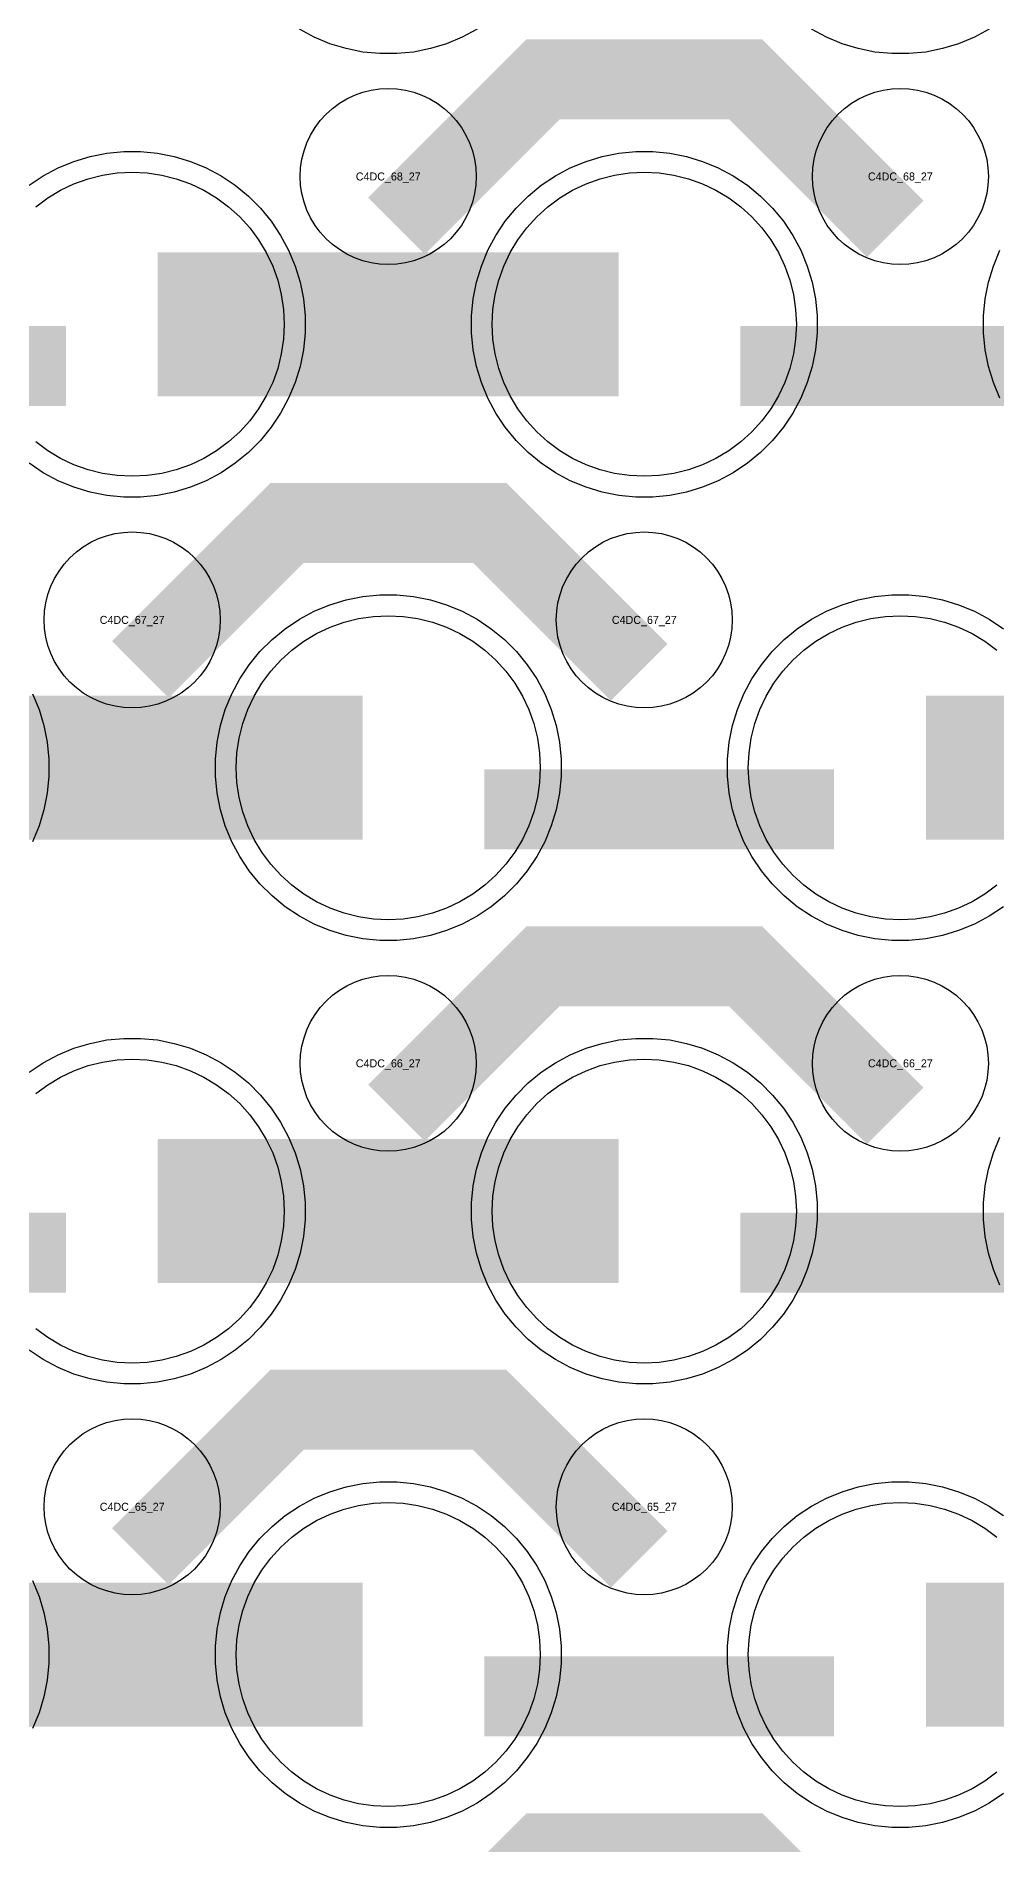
# Model space of a CAD drawing. Extents: x -11880 to 11880, y -14992 to 14992.
# Drawn here: x -3390 to -3090, y -5892 to -5327 of the extents above; entities that cross this region are included whole.
import ezdxf
from ezdxf.enums import TextEntityAlignment as Align

# ---------------------------------------------------------------- set-up
doc = ezdxf.new("R2010")
doc.units = 0
doc.header["$MEASUREMENT"] = 0
for name, color, linetype in [('GDS_775_DT_237', 138, 'CONTINUOUS'), ('RDL1_FS', 34, 'CONTINUOUS'), ('RDL_BS', 160, 'CONTINUOUS')]:
    doc.layers.add(name, color=color, linetype=linetype)

msp = doc.modelspace()

# ---------------------------------------------------------------- linework, layer by layer
at = {"layer": 'RDL1_FS', "color": 240, "true_color": 0xed1f24}
for points in [[(-3390.14, -5380.486), (-3386.395, -5377.708), (-3382.395, -5375.31), (-3378.181, -5373.318), (-3373.791, -5371.746), (-3369.268, -5370.614), (-3364.657, -5369.93), (-3360, -5369.701), (-3355.343, -5369.93), (-3350.732, -5370.614), (-3346.209, -5371.746), (-3341.819, -5373.318), (-3337.605, -5375.31), (-3333.605, -5377.708), (-3329.86, -5380.486), (-3326.406, -5383.616), (-3323.276, -5387.07), (-3320.498, -5390.815), (-3318.1, -5394.815), (-3316.108, -5399.029), (-3314.536, -5403.419), (-3313.404, -5407.942), (-3312.72, -5412.553), (-3312.491, -5417.21), (-3312.72, -5421.867), (-3313.404, -5426.478), (-3314.536, -5431.001), (-3316.108, -5435.391), (-3318.1, -5439.605), (-3320.498, -5443.605), (-3323.276, -5447.35), (-3326.406, -5450.804), (-3329.86, -5453.934), (-3333.605, -5456.712), (-3337.605, -5459.11), (-3341.819, -5461.102), (-3346.209, -5462.674), (-3350.732, -5463.806), (-3355.343, -5464.49), (-3360, -5464.719), (-3364.657, -5464.49), (-3369.268, -5463.806), (-3373.791, -5462.674), (-3378.181, -5461.102), (-3382.395, -5459.11), (-3386.395, -5456.712), (-3390.14, -5453.934)], [(-3089.86, -5592.494), (-3093.605, -5595.272), (-3097.605, -5597.67), (-3101.819, -5599.662), (-3106.209, -5601.234), (-3110.732, -5602.366), (-3115.343, -5603.05), (-3120, -5603.279), (-3124.657, -5603.05), (-3129.268, -5602.366), (-3133.791, -5601.234), (-3138.181, -5599.662), (-3142.395, -5597.67), (-3146.395, -5595.272), (-3150.14, -5592.494), (-3153.594, -5589.364), (-3156.724, -5585.91), (-3159.502, -5582.165), (-3161.9, -5578.165), (-3163.892, -5573.951), (-3165.464, -5569.561), (-3166.596, -5565.038), (-3167.28, -5560.427), (-3167.509, -5555.77), (-3167.28, -5551.113), (-3166.596, -5546.502), (-3165.464, -5541.979), (-3163.892, -5537.589), (-3161.9, -5533.375), (-3159.502, -5529.375), (-3156.724, -5525.63), (-3153.594, -5522.176), (-3150.14, -5519.046), (-3146.395, -5516.268), (-3142.395, -5513.87), (-3138.181, -5511.878), (-3133.791, -5510.306), (-3129.268, -5509.174), (-3124.657, -5508.49), (-3120, -5508.261), (-3115.343, -5508.49), (-3110.732, -5509.174), (-3106.209, -5510.306), (-3101.819, -5511.878), (-3097.605, -5513.87), (-3093.605, -5516.268), (-3089.86, -5519.046)]]:
    msp.add_lwpolyline(points, dxfattribs=at)
for points in [[(-3200, -5464.719), (-3204.657, -5464.49), (-3209.268, -5463.806), (-3213.791, -5462.674), (-3218.181, -5461.102), (-3222.395, -5459.11), (-3226.395, -5456.712), (-3230.14, -5453.934), (-3233.594, -5450.804), (-3236.724, -5447.35), (-3239.502, -5443.605), (-3241.9, -5439.605), (-3243.892, -5435.391), (-3245.464, -5431.001), (-3246.596, -5426.478), (-3247.28, -5421.867), (-3247.509, -5417.21), (-3247.28, -5412.553), (-3246.596, -5407.942), (-3245.464, -5403.419), (-3243.892, -5399.029), (-3241.9, -5394.815), (-3239.502, -5390.815), (-3236.724, -5387.07), (-3233.594, -5383.616), (-3230.14, -5380.486), (-3226.395, -5377.708), (-3222.395, -5375.31), (-3218.181, -5373.318), (-3213.791, -5371.746), (-3209.268, -5370.614), (-3204.657, -5369.93), (-3200, -5369.701), (-3195.343, -5369.93), (-3190.732, -5370.614), (-3186.209, -5371.746), (-3181.819, -5373.318), (-3177.605, -5375.31), (-3173.605, -5377.708), (-3169.86, -5380.486), (-3166.406, -5383.616), (-3163.276, -5387.07), (-3160.498, -5390.815), (-3158.1, -5394.815), (-3156.108, -5399.029), (-3154.536, -5403.419), (-3153.404, -5407.942), (-3152.72, -5412.553), (-3152.491, -5417.21), (-3152.72, -5421.867), (-3153.404, -5426.478), (-3154.536, -5431.001), (-3156.108, -5435.391), (-3158.1, -5439.605), (-3160.498, -5443.605), (-3163.276, -5447.35), (-3166.406, -5450.804), (-3169.86, -5453.934), (-3173.605, -5456.712), (-3177.605, -5459.11), (-3181.819, -5461.102), (-3186.209, -5462.674), (-3190.732, -5463.806), (-3195.343, -5464.49)], [(-3280, -5603.279), (-3284.657, -5603.05), (-3289.268, -5602.366), (-3293.791, -5601.234), (-3298.181, -5599.662), (-3302.395, -5597.67), (-3306.395, -5595.272), (-3310.14, -5592.494), (-3313.594, -5589.364), (-3316.724, -5585.91), (-3319.502, -5582.165), (-3321.9, -5578.165), (-3323.892, -5573.951), (-3325.464, -5569.561), (-3326.596, -5565.038), (-3327.28, -5560.427), (-3327.509, -5555.77), (-3327.28, -5551.113), (-3326.596, -5546.502), (-3325.464, -5541.979), (-3323.892, -5537.589), (-3321.9, -5533.375), (-3319.502, -5529.375), (-3316.724, -5525.63), (-3313.594, -5522.176), (-3310.14, -5519.046), (-3306.395, -5516.268), (-3302.395, -5513.87), (-3298.181, -5511.878), (-3293.791, -5510.306), (-3289.268, -5509.174), (-3284.657, -5508.49), (-3280, -5508.261), (-3275.343, -5508.49), (-3270.732, -5509.174), (-3266.209, -5510.306), (-3261.819, -5511.878), (-3257.605, -5513.87), (-3253.605, -5516.268), (-3249.86, -5519.046), (-3246.406, -5522.176), (-3243.276, -5525.63), (-3240.498, -5529.375), (-3238.1, -5533.375), (-3236.108, -5537.589), (-3234.536, -5541.979), (-3233.404, -5546.502), (-3232.72, -5551.113), (-3232.491, -5555.77), (-3232.72, -5560.427), (-3233.404, -5565.038), (-3234.536, -5569.561), (-3236.108, -5573.951), (-3238.1, -5578.165), (-3240.498, -5582.165), (-3243.276, -5585.91), (-3246.406, -5589.364), (-3249.86, -5592.494), (-3253.605, -5595.272), (-3257.605, -5597.67), (-3261.819, -5599.662), (-3266.209, -5601.234), (-3270.732, -5602.366), (-3275.343, -5603.05)]]:
    msp.add_lwpolyline(points, close=True, dxfattribs=at)
for points in [[(-3351.998, -5417.21, 45, 45, 0), (-3279.998, -5417.21, 45, 45, 0)], [(-3279.998, -5417.21, 45, 45, 0), (-3207.998, -5417.21, 45, 45, 0)], [(-3431.998, -5555.77, 45, 45, 0), (-3359.998, -5555.77, 45, 45, 0)], [(-3359.998, -5555.77, 45, 45, 0), (-3287.998, -5555.77, 45, 45, 0)], [(-3111.998, -5555.77, 45, 45, 0), (-3039.998, -5555.77, 45, 45, 0)]]:
    msp.add_lwpolyline(points, format="xyseb", dxfattribs=at)
at = {"layer": 'RDL1_FS'}
for points in [[(-3390.14, -5657.611), (-3386.395, -5654.833), (-3382.395, -5652.435), (-3378.181, -5650.443), (-3373.791, -5648.871), (-3369.268, -5647.739), (-3364.657, -5647.055), (-3360, -5646.826), (-3355.343, -5647.055), (-3350.732, -5647.739), (-3346.209, -5648.871), (-3341.819, -5650.443), (-3337.605, -5652.435), (-3333.605, -5654.833), (-3329.86, -5657.611), (-3326.406, -5660.741), (-3323.276, -5664.195), (-3320.498, -5667.94), (-3318.1, -5671.94), (-3316.108, -5676.154), (-3314.536, -5680.544), (-3313.404, -5685.067), (-3312.72, -5689.678), (-3312.491, -5694.335), (-3312.72, -5698.992), (-3313.404, -5703.603), (-3314.536, -5708.126), (-3316.108, -5712.516), (-3318.1, -5716.73), (-3320.498, -5720.73), (-3323.276, -5724.475), (-3326.406, -5727.929), (-3329.86, -5731.059), (-3333.605, -5733.837), (-3337.605, -5736.235), (-3341.819, -5738.227), (-3346.209, -5739.799), (-3350.732, -5740.931), (-3355.343, -5741.615), (-3360, -5741.844), (-3364.657, -5741.615), (-3369.268, -5740.931), (-3373.791, -5739.799), (-3378.181, -5738.227), (-3382.395, -5736.235), (-3386.395, -5733.837), (-3390.14, -5731.059)], [(-3089.86, -5869.624), (-3093.605, -5872.402), (-3097.605, -5874.8), (-3101.819, -5876.792), (-3106.209, -5878.364), (-3110.732, -5879.496), (-3115.343, -5880.18), (-3120, -5880.409), (-3124.657, -5880.18), (-3129.268, -5879.496), (-3133.791, -5878.364), (-3138.181, -5876.792), (-3142.395, -5874.8), (-3146.395, -5872.402), (-3150.14, -5869.624), (-3153.594, -5866.494), (-3156.724, -5863.04), (-3159.502, -5859.295), (-3161.9, -5855.295), (-3163.892, -5851.081), (-3165.464, -5846.691), (-3166.596, -5842.168), (-3167.28, -5837.557), (-3167.509, -5832.9), (-3167.28, -5828.243), (-3166.596, -5823.632), (-3165.464, -5819.109), (-3163.892, -5814.719), (-3161.9, -5810.505), (-3159.502, -5806.505), (-3156.724, -5802.76), (-3153.594, -5799.306), (-3150.14, -5796.176), (-3146.395, -5793.398), (-3142.395, -5791), (-3138.181, -5789.008), (-3133.791, -5787.436), (-3129.268, -5786.304), (-3124.657, -5785.62), (-3120, -5785.391), (-3115.343, -5785.62), (-3110.732, -5786.304), (-3106.209, -5787.436), (-3101.819, -5789.008), (-3097.605, -5791), (-3093.605, -5793.398), (-3089.86, -5796.176)]]:
    msp.add_lwpolyline(points, dxfattribs=at)
for points in [[(-3200, -5741.844), (-3204.657, -5741.615), (-3209.268, -5740.931), (-3213.791, -5739.799), (-3218.181, -5738.227), (-3222.395, -5736.235), (-3226.395, -5733.837), (-3230.14, -5731.059), (-3233.594, -5727.929), (-3236.724, -5724.475), (-3239.502, -5720.73), (-3241.9, -5716.73), (-3243.892, -5712.516), (-3245.464, -5708.126), (-3246.596, -5703.603), (-3247.28, -5698.992), (-3247.509, -5694.335), (-3247.28, -5689.678), (-3246.596, -5685.067), (-3245.464, -5680.544), (-3243.892, -5676.154), (-3241.9, -5671.94), (-3239.502, -5667.94), (-3236.724, -5664.195), (-3233.594, -5660.741), (-3230.14, -5657.611), (-3226.395, -5654.833), (-3222.395, -5652.435), (-3218.181, -5650.443), (-3213.791, -5648.871), (-3209.268, -5647.739), (-3204.657, -5647.055), (-3200, -5646.826), (-3195.343, -5647.055), (-3190.732, -5647.739), (-3186.209, -5648.871), (-3181.819, -5650.443), (-3177.605, -5652.435), (-3173.605, -5654.833), (-3169.86, -5657.611), (-3166.406, -5660.741), (-3163.276, -5664.195), (-3160.498, -5667.94), (-3158.1, -5671.94), (-3156.108, -5676.154), (-3154.536, -5680.544), (-3153.404, -5685.067), (-3152.72, -5689.678), (-3152.491, -5694.335), (-3152.72, -5698.992), (-3153.404, -5703.603), (-3154.536, -5708.126), (-3156.108, -5712.516), (-3158.1, -5716.73), (-3160.498, -5720.73), (-3163.276, -5724.475), (-3166.406, -5727.929), (-3169.86, -5731.059), (-3173.605, -5733.837), (-3177.605, -5736.235), (-3181.819, -5738.227), (-3186.209, -5739.799), (-3190.732, -5740.931), (-3195.343, -5741.615)], [(-3280, -5880.409), (-3284.657, -5880.18), (-3289.268, -5879.496), (-3293.791, -5878.364), (-3298.181, -5876.792), (-3302.395, -5874.8), (-3306.395, -5872.402), (-3310.14, -5869.624), (-3313.594, -5866.494), (-3316.724, -5863.04), (-3319.502, -5859.295), (-3321.9, -5855.295), (-3323.892, -5851.081), (-3325.464, -5846.691), (-3326.596, -5842.168), (-3327.28, -5837.557), (-3327.509, -5832.9), (-3327.28, -5828.243), (-3326.596, -5823.632), (-3325.464, -5819.109), (-3323.892, -5814.719), (-3321.9, -5810.505), (-3319.502, -5806.505), (-3316.724, -5802.76), (-3313.594, -5799.306), (-3310.14, -5796.176), (-3306.395, -5793.398), (-3302.395, -5791), (-3298.181, -5789.008), (-3293.791, -5787.436), (-3289.268, -5786.304), (-3284.657, -5785.62), (-3280, -5785.391), (-3275.343, -5785.62), (-3270.732, -5786.304), (-3266.209, -5787.436), (-3261.819, -5789.008), (-3257.605, -5791), (-3253.605, -5793.398), (-3249.86, -5796.176), (-3246.406, -5799.306), (-3243.276, -5802.76), (-3240.498, -5806.505), (-3238.1, -5810.505), (-3236.108, -5814.719), (-3234.536, -5819.109), (-3233.404, -5823.632), (-3232.72, -5828.243), (-3232.491, -5832.9), (-3232.72, -5837.557), (-3233.404, -5842.168), (-3234.536, -5846.691), (-3236.108, -5851.081), (-3238.1, -5855.295), (-3240.498, -5859.295), (-3243.276, -5863.04), (-3246.406, -5866.494), (-3249.86, -5869.624), (-3253.605, -5872.402), (-3257.605, -5874.8), (-3261.819, -5876.792), (-3266.209, -5878.364), (-3270.732, -5879.496), (-3275.343, -5880.18)]]:
    msp.add_lwpolyline(points, close=True, dxfattribs=at)
for points in [[(-3351.998, -5694.335, 45, 45, 0), (-3279.998, -5694.335, 45, 45, 0)], [(-3279.998, -5694.335, 45, 45, 0), (-3207.998, -5694.335, 45, 45, 0)], [(-3431.998, -5832.9, 45, 45, 0), (-3359.998, -5832.9, 45, 45, 0)], [(-3359.998, -5832.9, 45, 45, 0), (-3287.998, -5832.9, 45, 45, 0)], [(-3111.998, -5832.9, 45, 45, 0), (-3039.998, -5832.9, 45, 45, 0)]]:
    msp.add_lwpolyline(points, format="xyseb", dxfattribs=at)
at = {"layer": 'RDL_BS'}
for points in [[(-3252.223, -5325.028), (-3256.885, -5327.52), (-3261.795, -5329.551), (-3266.835, -5331.082), (-3272.062, -5332.128), (-3277.356, -5332.645), (-3282.644, -5332.645), (-3287.938, -5332.128), (-3293.165, -5331.082), (-3298.205, -5329.551), (-3303.115, -5327.52), (-3307.777, -5325.028)], [(-3092.223, -5325.028), (-3096.885, -5327.52), (-3101.795, -5329.551), (-3106.835, -5331.082), (-3112.062, -5332.128), (-3117.356, -5332.645), (-3122.644, -5332.645), (-3127.938, -5332.128), (-3133.165, -5331.082), (-3138.205, -5329.551), (-3143.115, -5327.52), (-3147.777, -5325.028)], [(-3392.191, -5650.899), (-3387.777, -5647.952), (-3383.115, -5645.46), (-3378.205, -5643.429), (-3373.165, -5641.898), (-3367.938, -5640.852), (-3362.644, -5640.335), (-3357.356, -5640.335), (-3352.062, -5640.852), (-3346.835, -5641.898), (-3341.795, -5643.429), (-3336.885, -5645.46), (-3332.223, -5647.952), (-3327.809, -5650.899), (-3323.708, -5654.261), (-3319.926, -5658.043), (-3316.564, -5662.144), (-3313.617, -5666.558), (-3311.125, -5671.22), (-3309.094, -5676.13), (-3307.563, -5681.17), (-3306.517, -5686.397), (-3306, -5691.691), (-3306, -5696.979), (-3306.517, -5702.273), (-3307.563, -5707.5), (-3309.094, -5712.54), (-3311.125, -5717.45), (-3313.617, -5722.112), (-3316.564, -5726.526), (-3319.926, -5730.627), (-3323.708, -5734.409), (-3327.809, -5737.771), (-3332.223, -5740.718), (-3336.885, -5743.21), (-3341.795, -5745.241), (-3346.835, -5746.772), (-3352.062, -5747.818), (-3357.356, -5748.335), (-3362.644, -5748.335), (-3367.938, -5747.818), (-3373.165, -5746.772), (-3378.205, -5745.241), (-3383.115, -5743.21), (-3387.777, -5740.718), (-3392.191, -5737.771)], [(-3088.875, -5717.45), (-3090.906, -5712.54), (-3092.437, -5707.5), (-3093.483, -5702.273), (-3094, -5696.979), (-3094, -5691.691), (-3093.483, -5686.397), (-3092.437, -5681.17), (-3090.906, -5676.13), (-3088.875, -5671.22)], [(-3087.809, -5876.336), (-3092.223, -5879.283), (-3096.885, -5881.775), (-3101.795, -5883.806), (-3106.835, -5885.337), (-3112.062, -5886.383), (-3117.356, -5886.9), (-3122.644, -5886.9), (-3127.938, -5886.383), (-3133.165, -5885.337), (-3138.205, -5883.806), (-3143.115, -5881.775), (-3147.777, -5879.283), (-3152.191, -5876.336), (-3156.292, -5872.974), (-3160.074, -5869.192), (-3163.436, -5865.091), (-3166.383, -5860.677), (-3168.875, -5856.015), (-3170.906, -5851.105), (-3172.437, -5846.065), (-3173.483, -5840.838), (-3174, -5835.544), (-3174, -5830.256), (-3173.483, -5824.962), (-3172.437, -5819.735), (-3170.906, -5814.695), (-3168.875, -5809.785), (-3166.383, -5805.123), (-3163.436, -5800.709), (-3160.074, -5796.608), (-3156.292, -5792.826), (-3152.191, -5789.464), (-3147.777, -5786.517), (-3143.115, -5784.025), (-3138.205, -5781.994), (-3133.165, -5780.463), (-3127.938, -5779.417), (-3122.644, -5778.9), (-3117.356, -5778.9), (-3112.062, -5779.417), (-3106.835, -5780.463), (-3101.795, -5781.994), (-3096.885, -5784.025), (-3092.223, -5786.517), (-3087.809, -5789.464)], [(-3391.125, -5809.785), (-3389.094, -5814.695), (-3387.563, -5819.735), (-3386.517, -5824.962), (-3386, -5830.256), (-3386, -5835.544), (-3386.517, -5840.838), (-3387.563, -5846.065), (-3389.094, -5851.105), (-3391.125, -5856.015)]]:
    msp.add_lwpolyline(points, dxfattribs=at)
for points in [[(-3277.438, -5386.524, 25, 25, 0), (-3231.623, -5340.709, 25, 25, 0), (-3198.07, -5340.709, 25, 25, 0)], [(-3121.599, -5387.423, 25, 25, 0), (-3168.313, -5340.709, 25, 25, 0), (-3198.071, -5340.709, 25, 25, 0)], [(-3357.438, -5525.084, 25, 25, 0), (-3311.623, -5479.269, 25, 25, 0), (-3278.07, -5479.269, 25, 25, 0)], [(-3201.599, -5525.983, 25, 25, 0), (-3248.313, -5479.269, 25, 25, 0), (-3278.071, -5479.269, 25, 25, 0)], [(-3277.438, -5663.649, 25, 25, 0), (-3231.623, -5617.834, 25, 25, 0), (-3198.07, -5617.834, 25, 25, 0)], [(-3121.599, -5664.548, 25, 25, 0), (-3168.313, -5617.834, 25, 25, 0), (-3198.071, -5617.834, 25, 25, 0)], [(-3489.984, -5707.348, 25, 25, 0), (-3380.719, -5707.348, 25, 25, 0)], [(-3169.984, -5707.348, 25, 25, 0), (-3060.719, -5707.348, 25, 25, 0)], [(-3357.438, -5802.214, 25, 25, 0), (-3311.623, -5756.399, 25, 25, 0), (-3278.07, -5756.399, 25, 25, 0)], [(-3201.599, -5803.113, 25, 25, 0), (-3248.313, -5756.399, 25, 25, 0), (-3278.071, -5756.399, 25, 25, 0)], [(-3249.984, -5845.913, 25, 25, 0), (-3140.719, -5845.913, 25, 25, 0)], [(-3277.438, -5940.779, 25, 25, 0), (-3231.623, -5894.964, 25, 25, 0), (-3198.07, -5894.964, 25, 25, 0)], [(-3121.599, -5941.678, 25, 25, 0), (-3168.313, -5894.964, 25, 25, 0), (-3198.071, -5894.964, 25, 25, 0)]]:
    msp.add_lwpolyline(points, format="xyseb", dxfattribs=at)
for points in [[(-3280, -5398.516), (-3282.693, -5398.384), (-3285.365, -5397.988), (-3287.984, -5397.331), (-3290.519, -5396.424), (-3292.956, -5395.272), (-3295.28, -5393.879), (-3297.443, -5392.276), (-3299.442, -5390.464), (-3301.254, -5388.465), (-3302.857, -5386.302), (-3304.25, -5383.978), (-3305.402, -5381.541), (-3306.309, -5379.006), (-3306.966, -5376.387), (-3307.362, -5373.715), (-3307.494, -5371.022), (-3307.362, -5368.329), (-3306.966, -5365.657), (-3306.309, -5363.038), (-3305.402, -5360.503), (-3304.25, -5358.066), (-3302.857, -5355.742), (-3301.254, -5353.579), (-3299.442, -5351.58), (-3297.443, -5349.768), (-3295.28, -5348.165), (-3292.956, -5346.772), (-3290.519, -5345.62), (-3287.984, -5344.713), (-3285.365, -5344.056), (-3282.693, -5343.66), (-3280, -5343.528), (-3277.307, -5343.66), (-3274.635, -5344.056), (-3272.016, -5344.713), (-3269.481, -5345.62), (-3267.044, -5346.772), (-3264.72, -5348.165), (-3262.557, -5349.768), (-3260.558, -5351.58), (-3258.746, -5353.579), (-3257.143, -5355.742), (-3255.75, -5358.066), (-3254.598, -5360.503), (-3253.691, -5363.038), (-3253.034, -5365.657), (-3252.638, -5368.329), (-3252.506, -5371.022), (-3252.638, -5373.715), (-3253.034, -5376.387), (-3253.691, -5379.006), (-3254.598, -5381.541), (-3255.75, -5383.978), (-3257.143, -5386.302), (-3258.746, -5388.465), (-3260.558, -5390.464), (-3262.557, -5392.276), (-3264.72, -5393.879), (-3267.044, -5395.272), (-3269.481, -5396.424), (-3272.016, -5397.331), (-3274.635, -5397.988), (-3277.307, -5398.384)], [(-3120, -5398.516), (-3122.693, -5398.384), (-3125.365, -5397.988), (-3127.984, -5397.331), (-3130.519, -5396.424), (-3132.956, -5395.272), (-3135.28, -5393.879), (-3137.443, -5392.276), (-3139.442, -5390.464), (-3141.254, -5388.465), (-3142.857, -5386.302), (-3144.25, -5383.978), (-3145.402, -5381.541), (-3146.309, -5379.006), (-3146.966, -5376.387), (-3147.362, -5373.715), (-3147.494, -5371.022), (-3147.362, -5368.329), (-3146.966, -5365.657), (-3146.309, -5363.038), (-3145.402, -5360.503), (-3144.25, -5358.066), (-3142.857, -5355.742), (-3141.254, -5353.579), (-3139.442, -5351.58), (-3137.443, -5349.768), (-3135.28, -5348.165), (-3132.956, -5346.772), (-3130.519, -5345.62), (-3127.984, -5344.713), (-3125.365, -5344.056), (-3122.693, -5343.66), (-3120, -5343.528), (-3117.307, -5343.66), (-3114.635, -5344.056), (-3112.016, -5344.713), (-3109.481, -5345.62), (-3107.044, -5346.772), (-3104.72, -5348.165), (-3102.557, -5349.768), (-3100.558, -5351.58), (-3098.746, -5353.579), (-3097.143, -5355.742), (-3095.75, -5358.066), (-3094.598, -5360.503), (-3093.691, -5363.038), (-3093.034, -5365.657), (-3092.638, -5368.329), (-3092.506, -5371.022), (-3092.638, -5373.715), (-3093.034, -5376.387), (-3093.691, -5379.006), (-3094.598, -5381.541), (-3095.75, -5383.978), (-3097.143, -5386.302), (-3098.746, -5388.465), (-3100.558, -5390.464), (-3102.557, -5392.276), (-3104.72, -5393.879), (-3107.044, -5395.272), (-3109.481, -5396.424), (-3112.016, -5397.331), (-3114.635, -5397.988), (-3117.307, -5398.384)], [(-3360, -5537.076), (-3362.693, -5536.944), (-3365.365, -5536.548), (-3367.984, -5535.891), (-3370.519, -5534.984), (-3372.956, -5533.832), (-3375.28, -5532.439), (-3377.443, -5530.836), (-3379.442, -5529.024), (-3381.254, -5527.025), (-3382.857, -5524.862), (-3384.25, -5522.538), (-3385.402, -5520.101), (-3386.309, -5517.566), (-3386.966, -5514.947), (-3387.362, -5512.275), (-3387.494, -5509.582), (-3387.362, -5506.889), (-3386.966, -5504.217), (-3386.309, -5501.598), (-3385.402, -5499.063), (-3384.25, -5496.626), (-3382.857, -5494.302), (-3381.254, -5492.139), (-3379.442, -5490.14), (-3377.443, -5488.328), (-3375.28, -5486.725), (-3372.956, -5485.332), (-3370.519, -5484.18), (-3367.984, -5483.273), (-3365.365, -5482.616), (-3362.693, -5482.22), (-3360, -5482.088), (-3357.307, -5482.22), (-3354.635, -5482.616), (-3352.016, -5483.273), (-3349.481, -5484.18), (-3347.044, -5485.332), (-3344.72, -5486.725), (-3342.557, -5488.328), (-3340.558, -5490.14), (-3338.746, -5492.139), (-3337.143, -5494.302), (-3335.75, -5496.626), (-3334.598, -5499.063), (-3333.691, -5501.598), (-3333.034, -5504.217), (-3332.638, -5506.889), (-3332.506, -5509.582), (-3332.638, -5512.275), (-3333.034, -5514.947), (-3333.691, -5517.566), (-3334.598, -5520.101), (-3335.75, -5522.538), (-3337.143, -5524.862), (-3338.746, -5527.025), (-3340.558, -5529.024), (-3342.557, -5530.836), (-3344.72, -5532.439), (-3347.044, -5533.832), (-3349.481, -5534.984), (-3352.016, -5535.891), (-3354.635, -5536.548), (-3357.307, -5536.944)], [(-3200, -5537.076), (-3202.693, -5536.944), (-3205.365, -5536.548), (-3207.984, -5535.891), (-3210.519, -5534.984), (-3212.956, -5533.832), (-3215.28, -5532.439), (-3217.443, -5530.836), (-3219.442, -5529.024), (-3221.254, -5527.025), (-3222.857, -5524.862), (-3224.25, -5522.538), (-3225.402, -5520.101), (-3226.309, -5517.566), (-3226.966, -5514.947), (-3227.362, -5512.275), (-3227.494, -5509.582), (-3227.362, -5506.889), (-3226.966, -5504.217), (-3226.309, -5501.598), (-3225.402, -5499.063), (-3224.25, -5496.626), (-3222.857, -5494.302), (-3221.254, -5492.139), (-3219.442, -5490.14), (-3217.443, -5488.328), (-3215.28, -5486.725), (-3212.956, -5485.332), (-3210.519, -5484.18), (-3207.984, -5483.273), (-3205.365, -5482.616), (-3202.693, -5482.22), (-3200, -5482.088), (-3197.307, -5482.22), (-3194.635, -5482.616), (-3192.016, -5483.273), (-3189.481, -5484.18), (-3187.044, -5485.332), (-3184.72, -5486.725), (-3182.557, -5488.328), (-3180.558, -5490.14), (-3178.746, -5492.139), (-3177.143, -5494.302), (-3175.75, -5496.626), (-3174.598, -5499.063), (-3173.691, -5501.598), (-3173.034, -5504.217), (-3172.638, -5506.889), (-3172.506, -5509.582), (-3172.638, -5512.275), (-3173.034, -5514.947), (-3173.691, -5517.566), (-3174.598, -5520.101), (-3175.75, -5522.538), (-3177.143, -5524.862), (-3178.746, -5527.025), (-3180.558, -5529.024), (-3182.557, -5530.836), (-3184.72, -5532.439), (-3187.044, -5533.832), (-3189.481, -5534.984), (-3192.016, -5535.891), (-3194.635, -5536.548), (-3197.307, -5536.944)], [(-3280, -5675.641), (-3282.693, -5675.509), (-3285.365, -5675.113), (-3287.984, -5674.456), (-3290.519, -5673.549), (-3292.956, -5672.397), (-3295.28, -5671.004), (-3297.443, -5669.401), (-3299.442, -5667.589), (-3301.254, -5665.59), (-3302.857, -5663.427), (-3304.25, -5661.103), (-3305.402, -5658.666), (-3306.309, -5656.131), (-3306.966, -5653.512), (-3307.362, -5650.84), (-3307.494, -5648.147), (-3307.362, -5645.454), (-3306.966, -5642.782), (-3306.309, -5640.163), (-3305.402, -5637.628), (-3304.25, -5635.191), (-3302.857, -5632.867), (-3301.254, -5630.704), (-3299.442, -5628.705), (-3297.443, -5626.893), (-3295.28, -5625.29), (-3292.956, -5623.897), (-3290.519, -5622.745), (-3287.984, -5621.838), (-3285.365, -5621.181), (-3282.693, -5620.785), (-3280, -5620.653), (-3277.307, -5620.785), (-3274.635, -5621.181), (-3272.016, -5621.838), (-3269.481, -5622.745), (-3267.044, -5623.897), (-3264.72, -5625.29), (-3262.557, -5626.893), (-3260.558, -5628.705), (-3258.746, -5630.704), (-3257.143, -5632.867), (-3255.75, -5635.191), (-3254.598, -5637.628), (-3253.691, -5640.163), (-3253.034, -5642.782), (-3252.638, -5645.454), (-3252.506, -5648.147), (-3252.638, -5650.84), (-3253.034, -5653.512), (-3253.691, -5656.131), (-3254.598, -5658.666), (-3255.75, -5661.103), (-3257.143, -5663.427), (-3258.746, -5665.59), (-3260.558, -5667.589), (-3262.557, -5669.401), (-3264.72, -5671.004), (-3267.044, -5672.397), (-3269.481, -5673.549), (-3272.016, -5674.456), (-3274.635, -5675.113), (-3277.307, -5675.509)], [(-3120, -5675.641), (-3122.693, -5675.509), (-3125.365, -5675.113), (-3127.984, -5674.456), (-3130.519, -5673.549), (-3132.956, -5672.397), (-3135.28, -5671.004), (-3137.443, -5669.401), (-3139.442, -5667.589), (-3141.254, -5665.59), (-3142.857, -5663.427), (-3144.25, -5661.103), (-3145.402, -5658.666), (-3146.309, -5656.131), (-3146.966, -5653.512), (-3147.362, -5650.84), (-3147.494, -5648.147), (-3147.362, -5645.454), (-3146.966, -5642.782), (-3146.309, -5640.163), (-3145.402, -5637.628), (-3144.25, -5635.191), (-3142.857, -5632.867), (-3141.254, -5630.704), (-3139.442, -5628.705), (-3137.443, -5626.893), (-3135.28, -5625.29), (-3132.956, -5623.897), (-3130.519, -5622.745), (-3127.984, -5621.838), (-3125.365, -5621.181), (-3122.693, -5620.785), (-3120, -5620.653), (-3117.307, -5620.785), (-3114.635, -5621.181), (-3112.016, -5621.838), (-3109.481, -5622.745), (-3107.044, -5623.897), (-3104.72, -5625.29), (-3102.557, -5626.893), (-3100.558, -5628.705), (-3098.746, -5630.704), (-3097.143, -5632.867), (-3095.75, -5635.191), (-3094.598, -5637.628), (-3093.691, -5640.163), (-3093.034, -5642.782), (-3092.638, -5645.454), (-3092.506, -5648.147), (-3092.638, -5650.84), (-3093.034, -5653.512), (-3093.691, -5656.131), (-3094.598, -5658.666), (-3095.75, -5661.103), (-3097.143, -5663.427), (-3098.746, -5665.59), (-3100.558, -5667.589), (-3102.557, -5669.401), (-3104.72, -5671.004), (-3107.044, -5672.397), (-3109.481, -5673.549), (-3112.016, -5674.456), (-3114.635, -5675.113), (-3117.307, -5675.509)], [(-3202.644, -5748.335), (-3207.938, -5747.818), (-3213.165, -5746.772), (-3218.205, -5745.241), (-3223.115, -5743.21), (-3227.777, -5740.718), (-3232.191, -5737.771), (-3236.292, -5734.409), (-3240.074, -5730.627), (-3243.436, -5726.526), (-3246.383, -5722.112), (-3248.875, -5717.45), (-3250.906, -5712.54), (-3252.437, -5707.5), (-3253.483, -5702.273), (-3254, -5696.979), (-3254, -5691.691), (-3253.483, -5686.397), (-3252.437, -5681.17), (-3250.906, -5676.13), (-3248.875, -5671.22), (-3246.383, -5666.558), (-3243.436, -5662.144), (-3240.074, -5658.043), (-3236.292, -5654.261), (-3232.191, -5650.899), (-3227.777, -5647.952), (-3223.115, -5645.46), (-3218.205, -5643.429), (-3213.165, -5641.898), (-3207.938, -5640.852), (-3202.644, -5640.335), (-3197.356, -5640.335), (-3192.062, -5640.852), (-3186.835, -5641.898), (-3181.795, -5643.429), (-3176.885, -5645.46), (-3172.223, -5647.952), (-3167.809, -5650.899), (-3163.708, -5654.261), (-3159.926, -5658.043), (-3156.564, -5662.144), (-3153.617, -5666.558), (-3151.125, -5671.22), (-3149.094, -5676.13), (-3147.563, -5681.17), (-3146.517, -5686.397), (-3146, -5691.691), (-3146, -5696.979), (-3146.517, -5702.273), (-3147.563, -5707.5), (-3149.094, -5712.54), (-3151.125, -5717.45), (-3153.617, -5722.112), (-3156.564, -5726.526), (-3159.926, -5730.627), (-3163.708, -5734.409), (-3167.809, -5737.771), (-3172.223, -5740.718), (-3176.885, -5743.21), (-3181.795, -5745.241), (-3186.835, -5746.772), (-3192.062, -5747.818), (-3197.356, -5748.335)], [(-3360, -5814.206), (-3362.693, -5814.074), (-3365.365, -5813.678), (-3367.984, -5813.021), (-3370.519, -5812.114), (-3372.956, -5810.962), (-3375.28, -5809.569), (-3377.443, -5807.966), (-3379.442, -5806.154), (-3381.254, -5804.155), (-3382.857, -5801.992), (-3384.25, -5799.668), (-3385.402, -5797.231), (-3386.309, -5794.696), (-3386.966, -5792.077), (-3387.362, -5789.405), (-3387.494, -5786.712), (-3387.362, -5784.019), (-3386.966, -5781.347), (-3386.309, -5778.728), (-3385.402, -5776.193), (-3384.25, -5773.756), (-3382.857, -5771.432), (-3381.254, -5769.269), (-3379.442, -5767.27), (-3377.443, -5765.458), (-3375.28, -5763.855), (-3372.956, -5762.462), (-3370.519, -5761.31), (-3367.984, -5760.403), (-3365.365, -5759.746), (-3362.693, -5759.35), (-3360, -5759.218), (-3357.307, -5759.35), (-3354.635, -5759.746), (-3352.016, -5760.403), (-3349.481, -5761.31), (-3347.044, -5762.462), (-3344.72, -5763.855), (-3342.557, -5765.458), (-3340.558, -5767.27), (-3338.746, -5769.269), (-3337.143, -5771.432), (-3335.75, -5773.756), (-3334.598, -5776.193), (-3333.691, -5778.728), (-3333.034, -5781.347), (-3332.638, -5784.019), (-3332.506, -5786.712), (-3332.638, -5789.405), (-3333.034, -5792.077), (-3333.691, -5794.696), (-3334.598, -5797.231), (-3335.75, -5799.668), (-3337.143, -5801.992), (-3338.746, -5804.155), (-3340.558, -5806.154), (-3342.557, -5807.966), (-3344.72, -5809.569), (-3347.044, -5810.962), (-3349.481, -5812.114), (-3352.016, -5813.021), (-3354.635, -5813.678), (-3357.307, -5814.074)], [(-3200, -5814.206), (-3202.693, -5814.074), (-3205.365, -5813.678), (-3207.984, -5813.021), (-3210.519, -5812.114), (-3212.956, -5810.962), (-3215.28, -5809.569), (-3217.443, -5807.966), (-3219.442, -5806.154), (-3221.254, -5804.155), (-3222.857, -5801.992), (-3224.25, -5799.668), (-3225.402, -5797.231), (-3226.309, -5794.696), (-3226.966, -5792.077), (-3227.362, -5789.405), (-3227.494, -5786.712), (-3227.362, -5784.019), (-3226.966, -5781.347), (-3226.309, -5778.728), (-3225.402, -5776.193), (-3224.25, -5773.756), (-3222.857, -5771.432), (-3221.254, -5769.269), (-3219.442, -5767.27), (-3217.443, -5765.458), (-3215.28, -5763.855), (-3212.956, -5762.462), (-3210.519, -5761.31), (-3207.984, -5760.403), (-3205.365, -5759.746), (-3202.693, -5759.35), (-3200, -5759.218), (-3197.307, -5759.35), (-3194.635, -5759.746), (-3192.016, -5760.403), (-3189.481, -5761.31), (-3187.044, -5762.462), (-3184.72, -5763.855), (-3182.557, -5765.458), (-3180.558, -5767.27), (-3178.746, -5769.269), (-3177.143, -5771.432), (-3175.75, -5773.756), (-3174.598, -5776.193), (-3173.691, -5778.728), (-3173.034, -5781.347), (-3172.638, -5784.019), (-3172.506, -5786.712), (-3172.638, -5789.405), (-3173.034, -5792.077), (-3173.691, -5794.696), (-3174.598, -5797.231), (-3175.75, -5799.668), (-3177.143, -5801.992), (-3178.746, -5804.155), (-3180.558, -5806.154), (-3182.557, -5807.966), (-3184.72, -5809.569), (-3187.044, -5810.962), (-3189.481, -5812.114), (-3192.016, -5813.021), (-3194.635, -5813.678), (-3197.307, -5814.074)], [(-3282.644, -5886.9), (-3287.938, -5886.383), (-3293.165, -5885.337), (-3298.205, -5883.806), (-3303.115, -5881.775), (-3307.777, -5879.283), (-3312.191, -5876.336), (-3316.292, -5872.974), (-3320.074, -5869.192), (-3323.436, -5865.091), (-3326.383, -5860.677), (-3328.875, -5856.015), (-3330.906, -5851.105), (-3332.437, -5846.065), (-3333.483, -5840.838), (-3334, -5835.544), (-3334, -5830.256), (-3333.483, -5824.962), (-3332.437, -5819.735), (-3330.906, -5814.695), (-3328.875, -5809.785), (-3326.383, -5805.123), (-3323.436, -5800.709), (-3320.074, -5796.608), (-3316.292, -5792.826), (-3312.191, -5789.464), (-3307.777, -5786.517), (-3303.115, -5784.025), (-3298.205, -5781.994), (-3293.165, -5780.463), (-3287.938, -5779.417), (-3282.644, -5778.9), (-3277.356, -5778.9), (-3272.062, -5779.417), (-3266.835, -5780.463), (-3261.795, -5781.994), (-3256.885, -5784.025), (-3252.223, -5786.517), (-3247.809, -5789.464), (-3243.708, -5792.826), (-3239.926, -5796.608), (-3236.564, -5800.709), (-3233.617, -5805.123), (-3231.125, -5809.785), (-3229.094, -5814.695), (-3227.563, -5819.735), (-3226.517, -5824.962), (-3226, -5830.256), (-3226, -5835.544), (-3226.517, -5840.838), (-3227.563, -5846.065), (-3229.094, -5851.105), (-3231.125, -5856.015), (-3233.617, -5860.677), (-3236.564, -5865.091), (-3239.926, -5869.192), (-3243.708, -5872.974), (-3247.809, -5876.336), (-3252.223, -5879.283), (-3256.885, -5881.775), (-3261.795, -5883.806), (-3266.835, -5885.337), (-3272.062, -5886.383), (-3277.356, -5886.9)]]:
    msp.add_lwpolyline(points, close=True, dxfattribs=at)
at = {"layer": 'RDL_BS', "color": 240, "true_color": 0xed1f24}
for points in [[(-3392.191, -5373.774), (-3387.777, -5370.827), (-3383.115, -5368.335), (-3378.205, -5366.304), (-3373.165, -5364.773), (-3367.938, -5363.727), (-3362.644, -5363.21), (-3357.356, -5363.21), (-3352.062, -5363.727), (-3346.835, -5364.773), (-3341.795, -5366.304), (-3336.885, -5368.335), (-3332.223, -5370.827), (-3327.809, -5373.774), (-3323.708, -5377.136), (-3319.926, -5380.918), (-3316.564, -5385.019), (-3313.617, -5389.433), (-3311.125, -5394.095), (-3309.094, -5399.005), (-3307.563, -5404.045), (-3306.517, -5409.272), (-3306, -5414.566), (-3306, -5419.854), (-3306.517, -5425.148), (-3307.563, -5430.375), (-3309.094, -5435.415), (-3311.125, -5440.325), (-3313.617, -5444.987), (-3316.564, -5449.401), (-3319.926, -5453.502), (-3323.708, -5457.284), (-3327.809, -5460.646), (-3332.223, -5463.593), (-3336.885, -5466.085), (-3341.795, -5468.116), (-3346.835, -5469.647), (-3352.062, -5470.693), (-3357.356, -5471.21), (-3362.644, -5471.21), (-3367.938, -5470.693), (-3373.165, -5469.647), (-3378.205, -5468.116), (-3383.115, -5466.085), (-3387.777, -5463.593), (-3392.191, -5460.646)], [(-3088.875, -5440.325), (-3090.906, -5435.415), (-3092.437, -5430.375), (-3093.483, -5425.148), (-3094, -5419.854), (-3094, -5414.566), (-3093.483, -5409.272), (-3092.437, -5404.045), (-3090.906, -5399.005), (-3088.875, -5394.095)], [(-3087.809, -5599.206), (-3092.223, -5602.153), (-3096.885, -5604.645), (-3101.795, -5606.676), (-3106.835, -5608.207), (-3112.062, -5609.253), (-3117.356, -5609.77), (-3122.644, -5609.77), (-3127.938, -5609.253), (-3133.165, -5608.207), (-3138.205, -5606.676), (-3143.115, -5604.645), (-3147.777, -5602.153), (-3152.191, -5599.206), (-3156.292, -5595.844), (-3160.074, -5592.062), (-3163.436, -5587.961), (-3166.383, -5583.547), (-3168.875, -5578.885), (-3170.906, -5573.975), (-3172.437, -5568.935), (-3173.483, -5563.708), (-3174, -5558.414), (-3174, -5553.126), (-3173.483, -5547.832), (-3172.437, -5542.605), (-3170.906, -5537.565), (-3168.875, -5532.655), (-3166.383, -5527.993), (-3163.436, -5523.579), (-3160.074, -5519.478), (-3156.292, -5515.696), (-3152.191, -5512.334), (-3147.777, -5509.387), (-3143.115, -5506.895), (-3138.205, -5504.864), (-3133.165, -5503.333), (-3127.938, -5502.287), (-3122.644, -5501.77), (-3117.356, -5501.77), (-3112.062, -5502.287), (-3106.835, -5503.333), (-3101.795, -5504.864), (-3096.885, -5506.895), (-3092.223, -5509.387), (-3087.809, -5512.334)], [(-3391.125, -5532.655), (-3389.094, -5537.565), (-3387.563, -5542.605), (-3386.517, -5547.832), (-3386, -5553.126), (-3386, -5558.414), (-3386.517, -5563.708), (-3387.563, -5568.935), (-3389.094, -5573.975), (-3391.125, -5578.885)]]:
    msp.add_lwpolyline(points, dxfattribs=at)
for points in [[(-3202.644, -5471.21), (-3207.938, -5470.693), (-3213.165, -5469.647), (-3218.205, -5468.116), (-3223.115, -5466.085), (-3227.777, -5463.593), (-3232.191, -5460.646), (-3236.292, -5457.284), (-3240.074, -5453.502), (-3243.436, -5449.401), (-3246.383, -5444.987), (-3248.875, -5440.325), (-3250.906, -5435.415), (-3252.437, -5430.375), (-3253.483, -5425.148), (-3254, -5419.854), (-3254, -5414.566), (-3253.483, -5409.272), (-3252.437, -5404.045), (-3250.906, -5399.005), (-3248.875, -5394.095), (-3246.383, -5389.433), (-3243.436, -5385.019), (-3240.074, -5380.918), (-3236.292, -5377.136), (-3232.191, -5373.774), (-3227.777, -5370.827), (-3223.115, -5368.335), (-3218.205, -5366.304), (-3213.165, -5364.773), (-3207.938, -5363.727), (-3202.644, -5363.21), (-3197.356, -5363.21), (-3192.062, -5363.727), (-3186.835, -5364.773), (-3181.795, -5366.304), (-3176.885, -5368.335), (-3172.223, -5370.827), (-3167.809, -5373.774), (-3163.708, -5377.136), (-3159.926, -5380.918), (-3156.564, -5385.019), (-3153.617, -5389.433), (-3151.125, -5394.095), (-3149.094, -5399.005), (-3147.563, -5404.045), (-3146.517, -5409.272), (-3146, -5414.566), (-3146, -5419.854), (-3146.517, -5425.148), (-3147.563, -5430.375), (-3149.094, -5435.415), (-3151.125, -5440.325), (-3153.617, -5444.987), (-3156.564, -5449.401), (-3159.926, -5453.502), (-3163.708, -5457.284), (-3167.809, -5460.646), (-3172.223, -5463.593), (-3176.885, -5466.085), (-3181.795, -5468.116), (-3186.835, -5469.647), (-3192.062, -5470.693), (-3197.356, -5471.21)], [(-3282.644, -5609.77), (-3287.938, -5609.253), (-3293.165, -5608.207), (-3298.205, -5606.676), (-3303.115, -5604.645), (-3307.777, -5602.153), (-3312.191, -5599.206), (-3316.292, -5595.844), (-3320.074, -5592.062), (-3323.436, -5587.961), (-3326.383, -5583.547), (-3328.875, -5578.885), (-3330.906, -5573.975), (-3332.437, -5568.935), (-3333.483, -5563.708), (-3334, -5558.414), (-3334, -5553.126), (-3333.483, -5547.832), (-3332.437, -5542.605), (-3330.906, -5537.565), (-3328.875, -5532.655), (-3326.383, -5527.993), (-3323.436, -5523.579), (-3320.074, -5519.478), (-3316.292, -5515.696), (-3312.191, -5512.334), (-3307.777, -5509.387), (-3303.115, -5506.895), (-3298.205, -5504.864), (-3293.165, -5503.333), (-3287.938, -5502.287), (-3282.644, -5501.77), (-3277.356, -5501.77), (-3272.062, -5502.287), (-3266.835, -5503.333), (-3261.795, -5504.864), (-3256.885, -5506.895), (-3252.223, -5509.387), (-3247.809, -5512.334), (-3243.708, -5515.696), (-3239.926, -5519.478), (-3236.564, -5523.579), (-3233.617, -5527.993), (-3231.125, -5532.655), (-3229.094, -5537.565), (-3227.563, -5542.605), (-3226.517, -5547.832), (-3226, -5553.126), (-3226, -5558.414), (-3226.517, -5563.708), (-3227.563, -5568.935), (-3229.094, -5573.975), (-3231.125, -5578.885), (-3233.617, -5583.547), (-3236.564, -5587.961), (-3239.926, -5592.062), (-3243.708, -5595.844), (-3247.809, -5599.206), (-3252.223, -5602.153), (-3256.885, -5604.645), (-3261.795, -5606.676), (-3266.835, -5608.207), (-3272.062, -5609.253), (-3277.356, -5609.77)]]:
    msp.add_lwpolyline(points, close=True, dxfattribs=at)
for points in [[(-3489.984, -5430.223, 25, 25, 0), (-3380.719, -5430.223, 25, 25, 0)], [(-3169.984, -5430.223, 25, 25, 0), (-3060.719, -5430.223, 25, 25, 0)], [(-3249.984, -5568.783, 25, 25, 0), (-3140.719, -5568.783, 25, 25, 0)]]:
    msp.add_lwpolyline(points, format="xyseb", dxfattribs=at)

# ---------------------------------------------------------------- texts
at = {"layer": 'GDS_775_DT_237'}
for s, p in [('C4DC_68_27', (-3280, -5371.022)), ('C4DC_68_27', (-3280, -5371.022)), ('C4DC_68_27', (-3120, -5371.022)), ('C4DC_68_27', (-3120, -5371.022)), ('C4DC_67_27', (-3360, -5509.582)), ('C4DC_67_27', (-3360, -5509.582)), ('C4DC_67_27', (-3200, -5509.582)), ('C4DC_67_27', (-3200, -5509.582)), ('C4DC_66_27', (-3280, -5648.147)), ('C4DC_66_27', (-3280, -5648.147)), ('C4DC_66_27', (-3120, -5648.147)), ('C4DC_66_27', (-3120, -5648.147)), ('C4DC_65_27', (-3360, -5786.712)), ('C4DC_65_27', (-3360, -5786.712)), ('C4DC_65_27', (-3200, -5786.712)), ('C4DC_65_27', (-3200, -5786.712))]:
    msp.add_text(s, height=2.5, dxfattribs=at).set_placement(p, align=Align.MIDDLE_CENTER)

doc.saveas('drawing.dxf')
